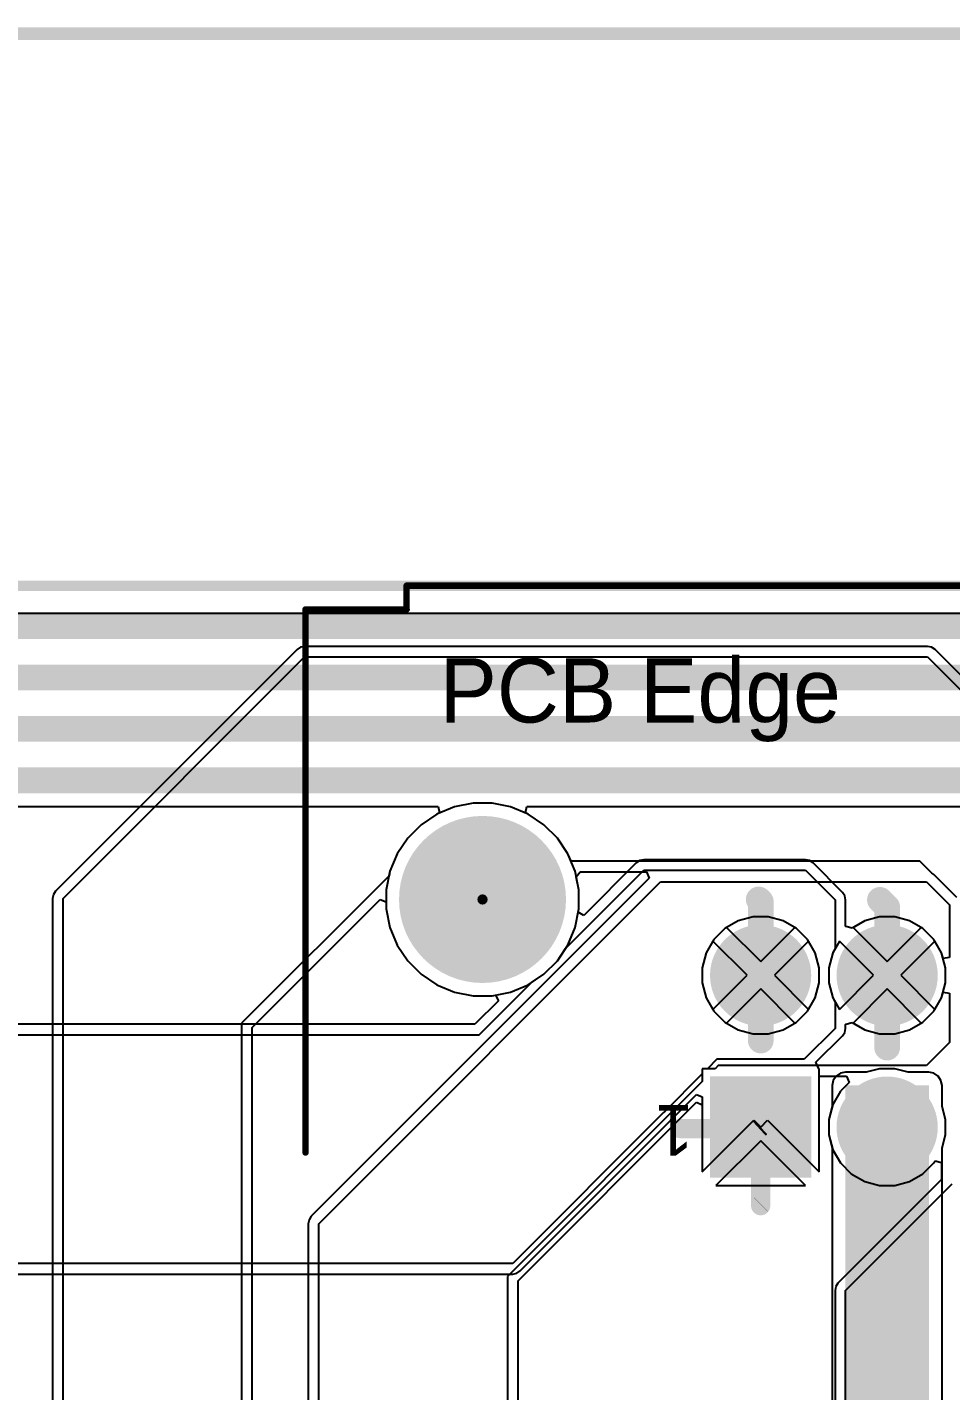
# Model space of a CAD drawing. Header units: millimetres. Extents: x 0 to 6.84, y 0 to 5.18.
# Drawn here: x 4.108 to 4.827, y 4.098 to 5.159 of the extents above; entities that cross this region are included whole.
import ezdxf

# ---------------------------------------------------------------- set-up
doc = ezdxf.new("R2010")
doc.units = ezdxf.units.MM
doc.header["$MEASUREMENT"] = 0
for name, color, linetype in [('BottomLayer', 5, 'Continuous'), ('BottomSolder', 6, 'Continuous'), ('Mechanical2', 216, 'Continuous'), ('MultiLayer', 9, 'Continuous'), ('PadHoleLayer', 156, 'Continuous'), ('TopLayer', 1, 'Continuous'), ('TopOverlay', 2, 'Continuous'), ('TopSolder', 216, 'Continuous')]:
    doc.layers.add(name, color=color, linetype=linetype)

# ---------------------------------------------------------------- blocks, each defined once
blk = doc.blocks.new('MX23A18NF1_68')
at = {"layer": 'BottomLayer'}
h = blk.add_hatch(color=5, dxfattribs=at)
edge = h.paths.add_edge_path()
edge.add_arc((-0.315, 0.1772), 0.0354, 0, 360)
blk.add_hatch(color=5, dxfattribs=at).paths.add_polyline_path([(-0.252, 0.2126), (-0.1811, 0.2126), (-0.1811, 0.1417), (-0.252, 0.1417)])
h = blk.add_hatch(color=5, dxfattribs=at)
edge = h.paths.add_edge_path()
edge.add_arc((-0.315, 0.0591), 0.0354, 0, 360)
h = blk.add_hatch(color=5, dxfattribs=at)
edge = h.paths.add_edge_path()
edge.add_arc((-0.2165, 0.0591), 0.0354, 0, 360)
at = {"layer": 'BottomSolder'}
h = blk.add_hatch(color=6, dxfattribs=at)
edge = h.paths.add_edge_path()
edge.add_arc((-0.315, 0.1772), 0.0394, 0, 360)
blk.add_hatch(color=6, dxfattribs=at).paths.add_polyline_path([(-0.256, 0.2166), (-0.1771, 0.2166), (-0.1771, 0.1377), (-0.256, 0.1377)])
h = blk.add_hatch(color=6, dxfattribs=at)
edge = h.paths.add_edge_path()
edge.add_arc((-0.315, 0.0591), 0.0394, 0, 360)
h = blk.add_hatch(color=6, dxfattribs=at)
edge = h.paths.add_edge_path()
edge.add_arc((-0.2165, 0.0591), 0.0394, 0, 360)
h = blk.add_hatch(color=6, dxfattribs=at)
edge = h.paths.add_edge_path()
edge.add_arc((0, 0), 0.004, 0, 360)
at = {"layer": 'MultiLayer'}
h = blk.add_hatch(color=9, dxfattribs=at)
edge = h.paths.add_edge_path()
edge.add_arc((-0.315, 0.1772), 0.0354, 0, 360)
blk.add_hatch(color=9, dxfattribs=at).paths.add_polyline_path([(-0.252, 0.2126), (-0.1811, 0.2126), (-0.1811, 0.1417), (-0.252, 0.1417)])
h = blk.add_hatch(color=9, dxfattribs=at)
edge = h.paths.add_edge_path()
edge.add_arc((-0.315, 0.0591), 0.0354, 0, 360)
h = blk.add_hatch(color=9, dxfattribs=at)
edge = h.paths.add_edge_path()
edge.add_arc((-0.2165, 0.0591), 0.0354, 0, 360)
at = {"layer": 'PadHoleLayer'}
h = blk.add_hatch(color=156, dxfattribs=at)
edge = h.paths.add_edge_path()
edge.add_arc((-0.315, 0.1772), 0.0217, 0, 360)
h = blk.add_hatch(color=156, dxfattribs=at)
edge = h.paths.add_edge_path()
edge.add_arc((-0.2165, 0.1772), 0.0217, 0, 360)
h = blk.add_hatch(color=156, dxfattribs=at)
edge = h.paths.add_edge_path()
edge.add_arc((-0.315, 0.0591), 0.0217, 0, 360)
h = blk.add_hatch(color=156, dxfattribs=at)
edge = h.paths.add_edge_path()
edge.add_arc((-0.2165, 0.0591), 0.0217, 0, 360)
h = blk.add_hatch(color=156, dxfattribs=at)
edge = h.paths.add_edge_path()
edge.add_arc((0, 0), 0.065, 0, 360)
at = {"layer": 'TopLayer'}
h = blk.add_hatch(color=1, dxfattribs=at)
edge = h.paths.add_edge_path()
edge.add_arc((-0.315, 0.1772), 0.0354, 0, 360)
blk.add_hatch(color=1, dxfattribs=at).paths.add_polyline_path([(-0.252, 0.2126), (-0.1811, 0.2126), (-0.1811, 0.1417), (-0.252, 0.1417)])
h = blk.add_hatch(color=1, dxfattribs=at)
edge = h.paths.add_edge_path()
edge.add_arc((-0.315, 0.0591), 0.0354, 0, 360)
h = blk.add_hatch(color=1, dxfattribs=at)
edge = h.paths.add_edge_path()
edge.add_arc((-0.2165, 0.0591), 0.0354, 0, 360)
at = {"layer": 'TopSolder'}
h = blk.add_hatch(color=216, dxfattribs=at)
edge = h.paths.add_edge_path()
edge.add_arc((-0.315, 0.1772), 0.0394, 0, 360)
blk.add_hatch(color=216, dxfattribs=at).paths.add_polyline_path([(-0.256, 0.2166), (-0.1771, 0.2166), (-0.1771, 0.1377), (-0.256, 0.1377)])
h = blk.add_hatch(color=216, dxfattribs=at)
edge = h.paths.add_edge_path()
edge.add_arc((-0.315, 0.0591), 0.0394, 0, 360)
h = blk.add_hatch(color=216, dxfattribs=at)
edge = h.paths.add_edge_path()
edge.add_arc((-0.2165, 0.0591), 0.0394, 0, 360)
h = blk.add_hatch(color=216, dxfattribs=at)
edge = h.paths.add_edge_path()
edge.add_arc((0, 0), 0.004, 0, 360)
at = {"layer": 'TopOverlay', "const_width": 0.005}
for points in [[(0.1378, 0.1969), (0.1378, -0.2257)], [(0.1378, -0.2257), (0.0591, -0.2257)], [(0.0591, -0.2257), (0.0591, -0.2442)], [(0.059, -0.2442), (-1.2795, -0.2442)]]:
    blk.add_lwpolyline(points, dxfattribs=at)
at = {"layer": 'TopOverlay', "const_width": 0.0025}
for points in [[(0.1365, 0.1969, 1), (0.139, 0.1969, 1)], [(0.0578, -0.2257, 1), (0.0603, -0.2257, 1)], [(0.0578, -0.2257, 1), (0.0603, -0.2257, 1)], [(0.1365, -0.2257, 1), (0.139, -0.2257, 1)], [(0.1365, -0.2257, 1), (0.139, -0.2257, 1)], [(0.0578, -0.2442, 1), (0.0602, -0.2442, 1)], [(0.0578, -0.2442, 1), (0.0603, -0.2442, 1)]]:
    blk.add_lwpolyline(points, format="xyb", close=True, dxfattribs=at)
at = {"layer": 'TopOverlay'}
blk.add_text('1', height=0.0394, dxfattribs=at).set_placement((-0.164, 0.16))
blk.add_text('PCB Edge', height=0.05004, rotation=180, dxfattribs=at).set_placement((0.0335, -0.1377))

msp = doc.modelspace()

# ---------------------------------------------------------------- hatches: boundary and pattern name
at = {"layer": 'TopLayer'}
msp.add_hatch(color=1, dxfattribs=at).paths.add_polyline_path([(4.745, 3.885), (4.81, 3.885), (4.81, 4.3356), (4.745, 4.3356)])

# ---------------------------------------------------------------- linework, layer by layer
at = {"layer": 'BottomLayer'}
for p, q in [((2.405, 4.703), (6.008, 4.703)), ((4.3182, 4.6748), (4.1302, 4.4868)), ((4.136, 4.481), (4.324, 4.669)), ((4.3209, 4.6765), (4.3182, 4.6748)), ((4.3182, 4.6748), (4.3182, 4.6748)), ((4.324, 4.6772), (4.3209, 4.6765)), ((4.467, 4.6772), (4.324, 4.6772)), ((4.324, 4.669), (4.467, 4.669)), ((4.809, 4.6772), (4.467, 4.6772)), ((4.467, 4.669), (4.809, 4.669)), ((4.8121, 4.6765), (4.809, 4.6772)), ((4.809, 4.6772), (4.809, 4.6772)), ((4.809, 4.669), (4.93, 4.548)), ((4.8148, 4.6748), (4.8121, 4.6765)), ((4.9358, 4.5538), (4.8148, 4.6748)), ((4.4407, 4.5524), (4.427, 4.5467)), ((4.4551, 4.5553), (4.4407, 4.5524)), ((4.4699, 4.5553), (4.4551, 4.5553)), ((4.4844, 4.5524), (4.4699, 4.5553)), ((4.498, 4.5467), (4.4844, 4.5524)), ((4.427, 4.5467), (4.4147, 4.5385)), ((4.5103, 4.5385), (4.498, 4.5467)), ((4.4147, 4.5385), (4.4043, 4.5281)), ((4.5208, 4.5281), (4.5103, 4.5385)), ((4.4043, 4.5281), (4.3961, 4.5158)), ((4.529, 4.5158), (4.5208, 4.5281)), ((4.3961, 4.5158), (4.3904, 4.5022)), ((4.5314, 4.51), (4.529, 4.5158)), ((4.803, 4.51), (4.5314, 4.51)), ((4.8122, 4.5008), (4.803, 4.51)), ((4.3898, 4.4988), (4.275, 4.384)), ((4.3904, 4.5022), (4.3898, 4.4988)), ((4.5354, 4.498), (4.5386, 4.5018)), ((4.5386, 4.5018), (4.5902, 4.5018)), ((4.5902, 4.5018), (4.5923, 4.4968)), ((4.8138, 4.4998), (4.8122, 4.5008)), ((4.8318, 4.4818), (4.8138, 4.4998)), ((4.5923, 4.4968), (4.3292, 4.2338)), ((4.335, 4.228), (4.601, 4.494)), ((4.5375, 4.4877), (4.5354, 4.498)), ((4.601, 4.494), (4.808, 4.494)), ((4.808, 4.494), (4.826, 4.476)), ((4.1285, 4.4841), (4.1278, 4.481)), ((4.1278, 4.481), (4.1278, 4.481)), ((4.1278, 4.481), (4.1278, 3.3233)), ((4.1302, 4.4868), (4.1285, 4.4841)), ((4.136, 3.3162), (4.136, 4.481)), ((4.2832, 4.3806), (4.3829, 4.4804)), ((4.3829, 4.4804), (4.3876, 4.4785)), ((4.3876, 4.4785), (4.3876, 4.4729)), ((4.5375, 4.4729), (4.5375, 4.4877)), ((4.3876, 4.4729), (4.3904, 4.4585)), ((4.5346, 4.4585), (4.5375, 4.4729)), ((4.826, 4.476), (4.826, 4.4351)), ((4.3904, 4.4585), (4.3961, 4.4448)), ((4.529, 4.4448), (4.5346, 4.4585)), ((4.6512, 4.4576), (4.6427, 4.4492)), ((4.6615, 4.4636), (4.6512, 4.4576)), ((4.6731, 4.4667), (4.6615, 4.4636)), ((4.685, 4.4667), (4.6731, 4.4667)), ((4.6966, 4.4636), (4.685, 4.4667)), ((4.707, 4.4576), (4.6966, 4.4636)), ((4.7154, 4.4492), (4.707, 4.4576)), ((4.76, 4.4636), (4.751, 4.4584)), ((4.751, 4.4584), (4.7775, 4.4319)), ((4.7715, 4.4667), (4.76, 4.4636)), ((4.7835, 4.4667), (4.7715, 4.4667)), ((4.7775, 4.4319), (4.804, 4.4584)), ((4.795, 4.4636), (4.7835, 4.4667)), ((4.804, 4.4584), (4.795, 4.4636)), ((4.6427, 4.4492), (4.6367, 4.4388)), ((4.7214, 4.4388), (4.7154, 4.4492)), ((4.7403, 4.4478), (4.7352, 4.4388)), ((4.7669, 4.4213), (4.7403, 4.4478)), ((4.8146, 4.4478), (4.7881, 4.4213)), ((4.8198, 4.4388), (4.8146, 4.4478)), ((4.3961, 4.4448), (4.4043, 4.4325)), ((4.5208, 4.4325), (4.529, 4.4448)), ((4.6367, 4.4388), (4.6336, 4.4272)), ((4.7245, 4.4272), (4.7214, 4.4388)), ((4.7352, 4.4388), (4.7321, 4.4272)), ((4.821, 4.4344), (4.8198, 4.4388)), ((4.826, 4.4351), (4.821, 4.4344)), ((4.4043, 4.4325), (4.4147, 4.4221)), ((4.5103, 4.4221), (4.5208, 4.4325)), ((4.6336, 4.4272), (4.6336, 4.4153)), ((4.7245, 4.4153), (4.7245, 4.4272)), ((4.7321, 4.4272), (4.7321, 4.4153)), ((4.4147, 4.4221), (4.427, 4.4139)), ((4.427, 4.4139), (4.4407, 4.4082)), ((4.4844, 4.4082), (4.498, 4.4139)), ((4.498, 4.4139), (4.5103, 4.4221)), ((4.6336, 4.4153), (4.6367, 4.4037)), ((4.7214, 4.4037), (4.7245, 4.4153)), ((4.7321, 4.4153), (4.7352, 4.4037)), ((4.7403, 4.3947), (4.7669, 4.4213)), ((4.7881, 4.4213), (4.8146, 4.3947)), ((4.4407, 4.4082), (4.4551, 4.4054)), ((4.4551, 4.4054), (4.4699, 4.4054)), ((4.4699, 4.4054), (4.4844, 4.4082)), ((4.6367, 4.4037), (4.6427, 4.3934)), ((4.7154, 4.3934), (4.7214, 4.4037)), ((4.7352, 4.4037), (4.7403, 4.3947)), ((4.7775, 4.4107), (4.751, 4.3841)), ((4.804, 4.3841), (4.7775, 4.4107)), ((4.8146, 4.3947), (4.8198, 4.4037)), ((4.8198, 4.4037), (4.821, 4.4081)), ((4.821, 4.4081), (4.826, 4.4074)), ((4.826, 4.4074), (4.826, 4.369)), ((4.6427, 4.3934), (4.6512, 4.3849)), ((4.707, 4.3849), (4.7154, 4.3934)), ((4.275, 4.384), (4.275, 1.619)), ((4.6512, 4.3849), (4.6615, 4.3789)), ((4.6966, 4.3789), (4.707, 4.3849)), ((4.751, 4.3841), (4.76, 4.3789)), ((4.795, 4.3789), (4.804, 4.3841)), ((4.2832, 1.619), (4.2832, 4.3806)), ((4.6615, 4.3789), (4.6731, 4.3758)), ((4.6731, 4.3758), (4.685, 4.3758)), ((4.685, 4.3758), (4.6966, 4.3789)), ((4.76, 4.3789), (4.7715, 4.3758)), ((4.7715, 4.3758), (4.7835, 4.3758)), ((4.7835, 4.3758), (4.795, 4.3789)), ((4.826, 4.369), (4.808, 4.351)), ((4.646, 4.351), (4.6436, 4.3486)), ((4.808, 4.351), (4.646, 4.351)), ((4.6436, 4.3486), (4.6336, 4.3486)), ((4.6336, 4.3486), (4.6336, 4.3386)), ((4.7245, 4.2683), (4.7245, 4.3428)), ((4.7245, 4.3428), (4.7459, 4.3428)), ((4.7459, 4.3428), (4.7479, 4.3378)), ((4.6336, 4.3386), (4.482, 4.187)), ((4.7411, 4.331), (4.7352, 4.3207)), ((4.7479, 4.3378), (4.7411, 4.331)), ((4.4902, 4.1836), (4.629, 4.3225)), ((4.629, 4.3225), (4.6336, 4.3206)), ((4.6336, 4.3206), (4.6336, 4.2683)), ((4.7352, 4.3207), (4.7321, 4.3091)), ((4.6336, 4.2683), (4.6738, 4.3085)), ((4.6738, 4.3085), (4.6791, 4.3031)), ((4.6791, 4.3031), (4.6844, 4.3085)), ((4.6844, 4.3085), (4.7245, 4.2683)), ((4.7321, 4.3091), (4.7321, 4.2972)), ((4.7321, 4.2972), (4.7352, 4.2856)), ((4.6791, 4.2925), (4.6442, 4.2577)), ((4.7139, 4.2577), (4.6791, 4.2925)), ((4.7352, 4.2856), (4.7411, 4.2753)), ((4.8138, 4.2753), (4.8148, 4.277)), ((4.8148, 4.277), (4.8198, 4.2756)), ((4.7411, 4.2753), (4.7496, 4.2668)), ((4.7496, 4.2668), (4.76, 4.2608)), ((4.795, 4.2608), (4.8054, 4.2668)), ((4.8054, 4.2668), (4.8138, 4.2753)), ((4.8198, 4.2756), (4.8198, 4.2623)), ((4.6442, 4.2577), (4.7139, 4.2577)), ((4.8198, 4.2623), (4.7392, 4.1817)), ((4.745, 4.1759), (4.828, 4.2589)), ((4.76, 4.2608), (4.7715, 4.2577)), ((4.7715, 4.2577), (4.7835, 4.2577)), ((4.7835, 4.2577), (4.795, 4.2608)), ((4.3292, 4.2338), (4.3275, 4.2311)), ((4.3275, 4.2311), (4.3268, 4.228)), ((4.3268, 4.228), (4.3268, 4.228)), ((4.3268, 4.228), (4.3268, 2.5518)), ((4.335, 2.5518), (4.335, 4.228)), ((4.482, 4.187), (4.482, 1.616)), ((4.4902, 1.616), (4.4902, 4.1836)), ((4.7392, 4.1817), (4.7375, 4.179)), ((4.7375, 4.179), (4.7369, 4.1759)), ((4.7369, 4.1759), (4.7369, 4.1759)), ((4.7369, 4.1759), (4.7369, 4.0298)), ((4.745, 4.0298), (4.745, 4.1759))]:
    msp.add_line(p, q, dxfattribs=at)
at = {"layer": 'BottomLayer', "const_width": 0.02}
for points in [[(4.7719, 4.48), (4.7775, 4.4744)], [(4.7775, 4.4213), (4.7775, 4.4744)], [(4.7775, 4.365), (4.7775, 4.4213)]]:
    msp.add_lwpolyline(points, dxfattribs=at)
at = {"layer": 'BottomLayer', "const_width": 0.01}
for points in [[(4.7669, 4.48, 1), (4.7769, 4.48, 1)], [(4.7725, 4.4744, 1), (4.7825, 4.4744, 1)], [(4.7725, 4.4744, 1), (4.7825, 4.4744, 1)], [(4.7725, 4.4213, 1), (4.7825, 4.4213, 1)], [(4.7725, 4.4213, 1), (4.7825, 4.4213, 1)], [(4.7725, 4.365, 1), (4.7825, 4.365, 1)]]:
    msp.add_lwpolyline(points, format="xyb", close=True, dxfattribs=at)
at = {"layer": 'Mechanical2'}
for points, const_width in [([(3.4445, 5.154), (6.2992, 5.154)], 0.01), ([(2.3819, 4.7244), (6.2992, 4.7244)], 0.008)]:
    msp.add_lwpolyline(points, dxfattribs=dict(at, const_width=const_width))
at = {"layer": 'TopLayer'}
for p, q in [((3.9596, 4.5526), (4.4281, 4.5526)), ((4.4281, 4.5526), (4.4291, 4.5476)), ((4.496, 4.5476), (4.4969, 4.5526)), ((4.4969, 4.5526), (5.011, 4.5526)), ((4.427, 4.5467), (4.4147, 4.5385)), ((4.4291, 4.5476), (4.427, 4.5467)), ((4.498, 4.5467), (4.496, 4.5476)), ((4.5103, 4.5385), (4.498, 4.5467)), ((4.4147, 4.5385), (4.4043, 4.5281)), ((4.5208, 4.5281), (4.5103, 4.5385)), ((4.4043, 4.5281), (4.3961, 4.5158)), ((4.529, 4.5158), (4.5208, 4.5281)), ((4.3961, 4.5158), (4.3904, 4.5022)), ((4.5346, 4.5022), (4.529, 4.5158)), ((4.5849, 4.5105), (4.5822, 4.5088)), ((4.588, 4.5112), (4.5849, 4.5105)), ((4.714, 4.5112), (4.588, 4.5112)), ((4.588, 4.5112), (4.588, 4.5112)), ((4.7171, 4.5105), (4.714, 4.5112)), ((4.714, 4.5112), (4.714, 4.5112)), ((4.7198, 4.5088), (4.7171, 4.5105)), ((4.3904, 4.5022), (4.3876, 4.4877)), ((4.5272, 4.4422), (4.588, 4.503)), ((4.5375, 4.4877), (4.5346, 4.5022)), ((4.5822, 4.5088), (4.5414, 4.4679)), ((4.5822, 4.5088), (4.5822, 4.5088)), ((4.588, 4.503), (4.714, 4.503)), ((4.714, 4.503), (4.737, 4.48)), ((4.7428, 4.4858), (4.7198, 4.5088)), ((4.7198, 4.5088), (4.7198, 4.5088)), ((4.3876, 4.4877), (4.3876, 4.4729)), ((4.5375, 4.4729), (4.5375, 4.4877)), ((4.737, 4.48), (4.737, 4.442)), ((4.7445, 4.4831), (4.7428, 4.4858)), ((4.7428, 4.4858), (4.7428, 4.4858)), ((4.7452, 4.48), (4.7445, 4.4831)), ((4.7452, 4.4595), (4.7452, 4.48)), ((4.3876, 4.4729), (4.3904, 4.4585)), ((4.537, 4.4703), (4.5375, 4.4729)), ((4.5414, 4.4679), (4.537, 4.4703)), ((4.3904, 4.4585), (4.3961, 4.4448)), ((4.6615, 4.4636), (4.6525, 4.4584)), ((4.6525, 4.4584), (4.6791, 4.4319)), ((4.6731, 4.4667), (4.6615, 4.4636)), ((4.685, 4.4667), (4.6731, 4.4667)), ((4.6791, 4.4319), (4.7056, 4.4584)), ((4.6966, 4.4636), (4.685, 4.4667)), ((4.7056, 4.4584), (4.6966, 4.4636)), ((4.7454, 4.4593), (4.7452, 4.4595)), ((4.7502, 4.4579), (4.7454, 4.4593)), ((4.76, 4.4636), (4.7502, 4.4579)), ((4.7715, 4.4667), (4.76, 4.4636)), ((4.7835, 4.4667), (4.7715, 4.4667)), ((4.795, 4.4636), (4.7835, 4.4667)), ((4.8054, 4.4576), (4.795, 4.4636)), ((4.8138, 4.4492), (4.8054, 4.4576)), ((4.6419, 4.4478), (4.6367, 4.4388)), ((4.6685, 4.4213), (4.6419, 4.4478)), ((4.7162, 4.4478), (4.6897, 4.4213)), ((4.7214, 4.4388), (4.7162, 4.4478)), ((4.8198, 4.4388), (4.8138, 4.4492)), ((4.3961, 4.4448), (4.4043, 4.4325)), ((4.5208, 4.4325), (4.5272, 4.4422)), ((4.6367, 4.4388), (4.6336, 4.4272)), ((4.7245, 4.4272), (4.7214, 4.4388)), ((4.7352, 4.4388), (4.7321, 4.4272)), ((4.737, 4.442), (4.7352, 4.4388)), ((4.8229, 4.4272), (4.8198, 4.4388)), ((4.4043, 4.4325), (4.4147, 4.4221)), ((4.5103, 4.4221), (4.5208, 4.4325)), ((4.6336, 4.4272), (4.6336, 4.4153)), ((4.7245, 4.4153), (4.7245, 4.4272)), ((4.7321, 4.4272), (4.7321, 4.4153)), ((4.8229, 4.4153), (4.8229, 4.4272)), ((4.4147, 4.4221), (4.427, 4.4139)), ((4.427, 4.4139), (4.4407, 4.4082)), ((4.46, 4.375), (4.5006, 4.4156)), ((4.5006, 4.4156), (4.5103, 4.4221)), ((4.6336, 4.4153), (4.6367, 4.4037)), ((4.6419, 4.3947), (4.6685, 4.4213)), ((4.6897, 4.4213), (4.7162, 4.3947)), ((4.7214, 4.4037), (4.7245, 4.4153)), ((4.7321, 4.4153), (4.7352, 4.4037)), ((4.8198, 4.4037), (4.8229, 4.4153)), ((4.4407, 4.4082), (4.4551, 4.4054)), ((4.4551, 4.4054), (4.4699, 4.4054)), ((4.4699, 4.4054), (4.4726, 4.4059)), ((4.4726, 4.4059), (4.4749, 4.4015)), ((4.6367, 4.4037), (4.6419, 4.3947)), ((4.6791, 4.4107), (4.6525, 4.3841)), ((4.7056, 4.3841), (4.6791, 4.4107)), ((4.7162, 4.3947), (4.7214, 4.4037)), ((4.7352, 4.4037), (4.737, 4.4005)), ((4.8138, 4.3934), (4.8198, 4.4037)), ((4.4749, 4.4015), (4.4566, 4.3832)), ((4.737, 4.4005), (4.737, 4.38)), ((4.8054, 4.3849), (4.8138, 4.3934)), ((4.4566, 4.3832), (3.963, 4.3832)), ((4.6525, 4.3841), (4.6615, 4.3789)), ((4.6966, 4.3789), (4.7056, 4.3841)), ((4.7452, 4.3831), (4.7454, 4.3832)), ((4.7452, 4.38), (4.7452, 4.3831)), ((4.7454, 4.3832), (4.7502, 4.3846)), ((4.7502, 4.3846), (4.76, 4.3789)), ((4.795, 4.3789), (4.8054, 4.3849)), ((3.963, 4.375), (4.46, 4.375)), ((4.6615, 4.3789), (4.6731, 4.3758)), ((4.6731, 4.3758), (4.685, 4.3758)), ((4.685, 4.3758), (4.6966, 4.3789)), ((4.737, 4.38), (4.713, 4.356)), ((4.7221, 4.3536), (4.7428, 4.3742)), ((4.7428, 4.3742), (4.7445, 4.3769)), ((4.7445, 4.3769), (4.7452, 4.38)), ((4.7452, 4.38), (4.7452, 4.38)), ((4.76, 4.3789), (4.7715, 4.3758)), ((4.7715, 4.3758), (4.7835, 4.3758)), ((4.7835, 4.3758), (4.795, 4.3789)), ((4.645, 4.356), (4.6376, 4.3486)), ((4.713, 4.356), (4.645, 4.356)), ((4.7242, 4.3486), (4.7221, 4.3536)), ((4.6336, 4.3446), (4.6041, 4.3151)), ((4.6376, 4.3486), (4.6336, 4.3486)), ((4.6336, 4.3486), (4.6336, 4.3446)), ((4.7245, 4.3486), (4.7242, 4.3486)), ((4.7245, 4.2683), (4.7245, 4.3486)), ((4.7356, 4.3395), (4.7348, 4.3356)), ((4.7378, 4.3428), (4.7356, 4.3395)), ((4.7411, 4.3451), (4.7378, 4.3428)), ((4.745, 4.3458), (4.7411, 4.3451)), ((4.7612, 4.3458), (4.745, 4.3458)), ((4.7715, 4.3486), (4.7612, 4.3458)), ((4.7835, 4.3486), (4.7715, 4.3486)), ((4.7938, 4.3458), (4.7835, 4.3486)), ((4.81, 4.3458), (4.7938, 4.3458)), ((4.8139, 4.3451), (4.81, 4.3458)), ((4.8172, 4.3428), (4.8139, 4.3451)), ((4.8194, 4.3395), (4.8172, 4.3428)), ((4.8202, 4.3356), (4.8194, 4.3395)), ((4.7348, 4.3356), (4.7348, 4.3194)), ((4.8202, 4.3193), (4.8202, 4.3356)), ((4.6099, 4.3093), (4.629, 4.3285)), ((4.629, 4.3285), (4.6336, 4.3266)), ((4.6336, 4.3266), (4.6336, 4.2683)), ((4.7348, 4.3194), (4.7321, 4.3091)), ((4.8229, 4.3091), (4.8202, 4.3193)), ((4.6029, 4.3139), (4.486, 4.197)), ((4.4918, 4.1912), (4.6087, 4.3081)), ((4.6034, 4.3146), (4.6029, 4.3139)), ((4.6041, 4.3151), (4.6034, 4.3146)), ((4.6087, 4.3081), (4.6091, 4.3088)), ((4.6091, 4.3088), (4.6092, 4.3089)), ((4.6092, 4.3089), (4.6099, 4.3093)), ((4.6336, 4.2683), (4.6738, 4.3085)), ((4.6738, 4.3085), (4.6791, 4.3031)), ((4.6791, 4.3031), (4.6844, 4.3085)), ((4.6844, 4.3085), (4.7245, 4.2683)), ((4.7321, 4.3091), (4.7321, 4.2972)), ((4.8229, 4.2972), (4.8229, 4.3091)), ((4.7321, 4.2972), (4.7348, 4.2869)), ((4.8202, 4.287), (4.8229, 4.2972)), ((4.6791, 4.2925), (4.6442, 4.2577)), ((4.7139, 4.2577), (4.6791, 4.2925)), ((4.7348, 4.2869), (4.7348, 3.934)), ((4.8202, 3.9442), (4.8202, 4.287)), ((4.6442, 4.2577), (4.7139, 4.2577)), ((4.486, 4.197), (3.962, 4.197)), ((4.4891, 4.1895), (4.4918, 4.1912)), ((3.962, 4.1888), (4.486, 4.1888)), ((4.486, 4.1888), (4.4891, 4.1895)), ((4.486, 4.1888), (4.486, 4.1888))]:
    msp.add_line(p, q, dxfattribs=at)
for points, const_width in [([(2.9723, 4.693), (5.1947, 4.693)], 0.02), ([(3.089, 4.653), (5.1363, 4.653)], 0.02), ([(3.8243, 4.613), (5.0779, 4.613)], 0.02), ([(3.9511, 4.573), (5.0194, 4.573)], 0.02), ([(4.6775, 4.4803), (4.6791, 4.4788)], 0.02), ([(4.6791, 4.4213), (4.6791, 4.4788)], 0.02), ([(4.6791, 4.3705), (4.6791, 4.4213)], 0.02), ([(4.616, 4.302), (4.6779, 4.302)], 0.015), ([(4.6779, 4.302), (4.6791, 4.3031)], 0.015), ([(4.6791, 4.2431), (4.6791, 4.3031)], 0.015), ([(4.679, 4.243), (4.6791, 4.2431)], 0.015), ([(4.679, 4.242), (4.679, 4.243)], 0.015)]:
    msp.add_lwpolyline(points, dxfattribs=dict(at, const_width=const_width))
for points, const_width in [([(4.6725, 4.4803, 1), (4.6825, 4.4803, 1)], 0.01), ([(4.6741, 4.4788, 1), (4.6841, 4.4788, 1)], 0.01), ([(4.6741, 4.4788, 1), (4.6841, 4.4788, 1)], 0.01), ([(4.6741, 4.4213, 1), (4.6841, 4.4213, 1)], 0.01), ([(4.6741, 4.4213, 1), (4.6841, 4.4213, 1)], 0.01), ([(4.6741, 4.3705, 1), (4.6841, 4.3705, 1)], 0.01), ([(4.6123, 4.302, 1), (4.6197, 4.302, 1)], 0.0075), ([(4.6742, 4.302, 1), (4.6817, 4.302, 1)], 0.0075), ([(4.6742, 4.302, 1), (4.6817, 4.302, 1)], 0.0075), ([(4.6753, 4.3031, 1), (4.6828, 4.3031, 1)], 0.0075), ([(4.6753, 4.3031, 1), (4.6828, 4.3031, 1)], 0.0075), ([(4.6753, 4.243, 1), (4.6828, 4.243, 1)], 0.0075), ([(4.6753, 4.243, 1), (4.6828, 4.243, 1)], 0.0075), ([(4.6753, 4.242, 1), (4.6828, 4.242, 1)], 0.0075), ([(4.6753, 4.2431, 1), (4.6828, 4.2431, 1)], 0.0075), ([(4.6753, 4.2431, 1), (4.6828, 4.2431, 1)], 0.0075)]:
    msp.add_lwpolyline(points, format="xyb", close=True, dxfattribs=dict(at, const_width=const_width))

# ---------------------------------------------------------------- block references
at = {"rotation": 180}
msp.add_blockref('MX23A18NF1_68', (4.4625, 4.4803), dxfattribs=at)

doc.saveas('drawing.dxf')
